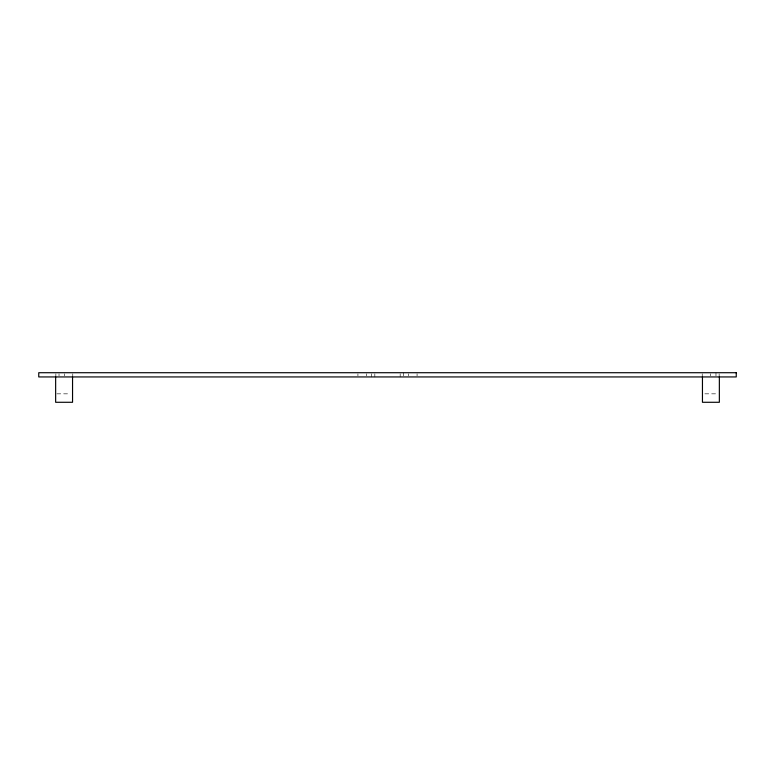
<?xml version="1.0" encoding="UTF-8"?>
<svg xmlns="http://www.w3.org/2000/svg" width="775" height="775" viewBox="0 0 775 775"><rect width="100%" height="100%" fill="white"/><g stroke="black" fill="none" stroke-linecap="round" stroke-linejoin="round"><path stroke-width="0.58" stroke-dasharray="3.88 2.91" d="M56.856 393.836L70.138 393.836M704.863 393.836L718.144 393.836M719.142 373.773L719.142 376.941M715.974 372.717L715.974 375.885M710.694 373.773L710.694 375.885M702.237 373.773L702.237 376.941M417.076 373.773L417.076 375.885M408.619 373.773L408.619 375.885M403.339 372.717L403.339 375.885M400.171 373.773L400.171 376.941M374.829 373.773L374.829 376.941M371.661 373.773L371.661 376.941M366.381 373.773L366.381 375.885M357.924 373.773L357.924 375.885M72.763 373.773L72.763 375.885M64.306 373.773L64.306 375.885M59.026 373.773L59.026 375.885M55.858 373.773L55.858 376.941"/><path stroke-width="1.16" d="M719.355 376.941L719.355 402.283L702.45 402.283L702.45 376.941M72.55 376.941L72.55 402.283L55.645 402.283L55.645 376.941M736.25 372.717L38.75 372.717L38.75 376.941L736.25 376.941L736.25 372.717"/></g></svg>
